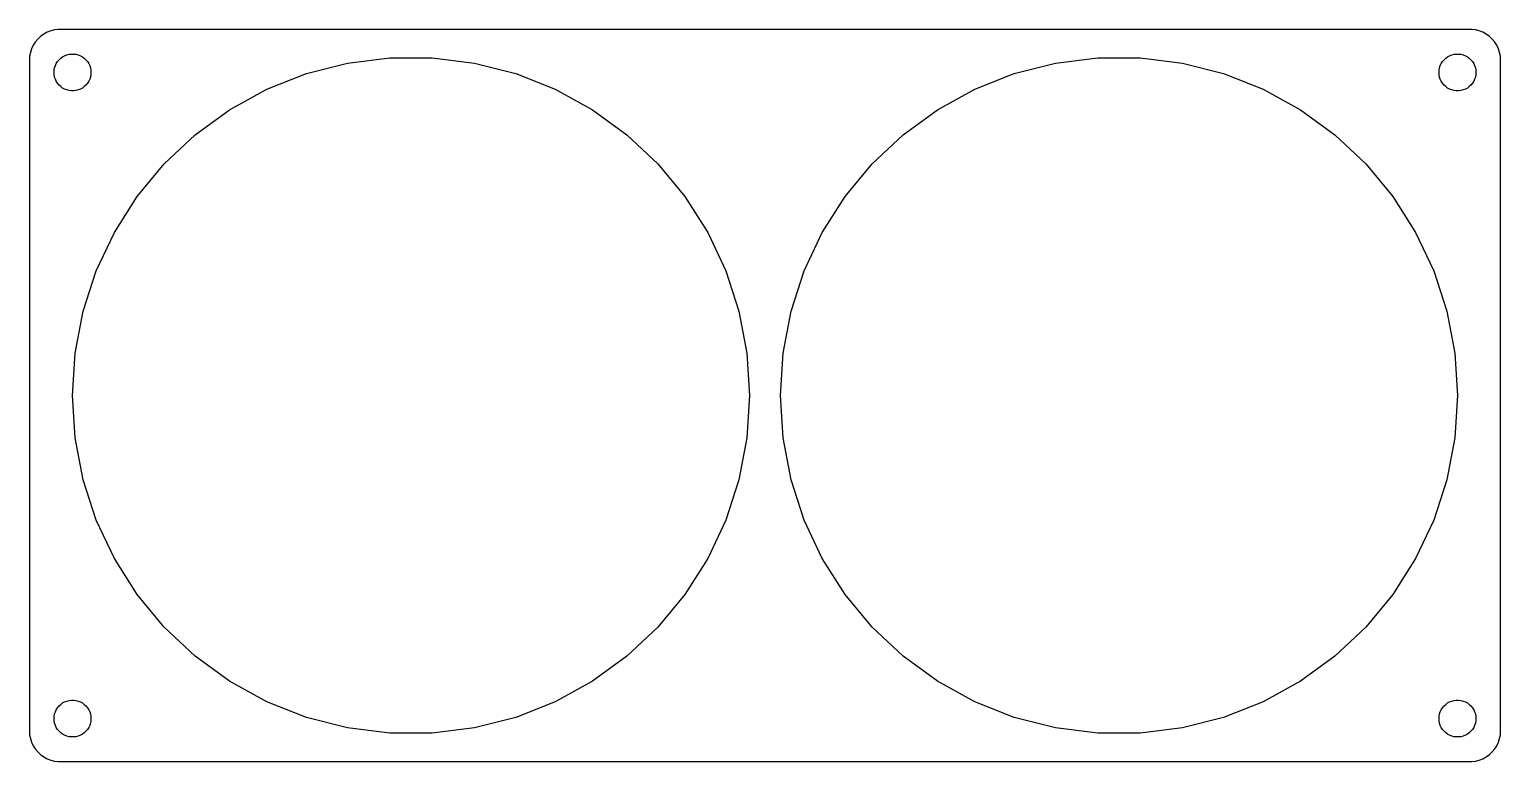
# Model space of a CAD drawing. Header units: metres. Extents: x -120 to 120, y -59 to 59.
import ezdxf

# ---------------------------------------------------------------- set-up
doc = ezdxf.new("R2010")
doc.units = ezdxf.units.M

msp = doc.modelspace()

# ---------------------------------------------------------------- linework, layer by layer
for p, q in [((-118.545, 57.4389), (-118.882, 56.9088)), ((-118.145, 57.9227), (-118.545, 57.4389)), ((-117.687, 58.3526), (-118.145, 57.9227)), ((-117.179, 58.7216), (-117.687, 58.3526)), ((-116.629, 59.0241), (-117.179, 58.7216)), ((-116.045, 59.2553), (-116.629, 59.0241)), ((-115.437, 59.4114), (-116.045, 59.2553)), ((-114.814, 59.4901), (-115.437, 59.4114)), ((114.814, 59.4901), (-114.814, 59.4901)), ((115.437, 59.4114), (114.814, 59.4901)), ((116.045, 59.2553), (115.437, 59.4114)), ((116.629, 59.0241), (116.045, 59.2553)), ((117.179, 58.7216), (116.629, 59.0241)), ((117.687, 58.3526), (117.179, 58.7216)), ((118.145, 57.9227), (117.687, 58.3526)), ((118.545, 57.4389), (118.145, 57.9227)), ((118.882, 56.9088), (118.545, 57.4389)), ((-119.461, 55.1267), (-119.5, 54.5)), ((-119.343, 55.7434), (-119.461, 55.1267)), ((-119.149, 56.3406), (-119.343, 55.7434)), ((-118.882, 56.9088), (-119.149, 56.3406)), ((-114.412, 54.8115), (-114.107, 55.033)), ((-114.107, 55.033), (-113.777, 55.2145)), ((-113.777, 55.2145), (-113.427, 55.3532)), ((-113.427, 55.3532), (-113.062, 55.4469)), ((-113.062, 55.4469), (-112.688, 55.4941)), ((-112.688, 55.4941), (-112.312, 55.4941)), ((-112.312, 55.4941), (-111.938, 55.4469)), ((-111.938, 55.4469), (-111.573, 55.3532)), ((-111.573, 55.3532), (-111.223, 55.2145)), ((-111.223, 55.2145), (-110.893, 55.033)), ((-110.893, 55.033), (-110.588, 54.8115)), ((110.588, 54.8115), (110.893, 55.033)), ((110.893, 55.033), (111.223, 55.2145)), ((111.223, 55.2145), (111.573, 55.3532)), ((111.573, 55.3532), (111.938, 55.4469)), ((111.938, 55.4469), (112.312, 55.4941)), ((112.312, 55.4941), (112.688, 55.4941)), ((112.688, 55.4941), (113.062, 55.4469)), ((113.062, 55.4469), (113.427, 55.3532)), ((113.427, 55.3532), (113.777, 55.2145)), ((113.777, 55.2145), (114.107, 55.033)), ((114.107, 55.033), (114.412, 54.8115)), ((119.149, 56.3406), (118.882, 56.9088)), ((119.343, 55.7434), (119.149, 56.3406)), ((119.461, 55.1267), (119.343, 55.7434)), ((119.5, 54.5), (119.461, 55.1267)), ((-119.5, 54.5), (-119.5, -54.5)), ((-115.5, 52.5), (-115.476, 52.876)), ((-115.476, 52.876), (-115.406, 53.2461)), ((-115.406, 53.2461), (-115.289, 53.6044)), ((-115.289, 53.6044), (-115.129, 53.9453)), ((-115.129, 53.9453), (-114.927, 54.2634)), ((-114.927, 54.2634), (-114.687, 54.5536)), ((-114.687, 54.5536), (-114.412, 54.8115)), ((-110.588, 54.8115), (-110.313, 54.5536)), ((-110.313, 54.5536), (-110.073, 54.2634)), ((-110.073, 54.2634), (-109.871, 53.9453)), ((-109.871, 53.9453), (-109.711, 53.6044)), ((-109.711, 53.6044), (-109.594, 53.2461)), ((-109.594, 53.2461), (-109.524, 52.876)), ((-109.524, 52.876), (-109.5, 52.5)), ((-74.4959, 52.3081), (-67.806, 54.0258)), ((-67.806, 54.0258), (-60.9535, 54.8915)), ((-60.9535, 54.8915), (-54.0465, 54.8915)), ((-54.0465, 54.8915), (-47.194, 54.0258)), ((-47.194, 54.0258), (-40.5041, 52.3081)), ((40.5041, 52.3081), (47.194, 54.0258)), ((47.194, 54.0258), (54.0465, 54.8915)), ((54.0465, 54.8915), (60.9535, 54.8915)), ((60.9535, 54.8915), (67.806, 54.0258)), ((67.806, 54.0258), (74.4959, 52.3081)), ((109.5, 52.5), (109.524, 52.876)), ((109.524, 52.876), (109.594, 53.2461)), ((109.594, 53.2461), (109.711, 53.6044)), ((109.711, 53.6044), (109.871, 53.9453)), ((109.871, 53.9453), (110.073, 54.2634)), ((110.073, 54.2634), (110.313, 54.5536)), ((110.313, 54.5536), (110.588, 54.8115)), ((114.412, 54.8115), (114.687, 54.5536)), ((114.687, 54.5536), (114.927, 54.2634)), ((114.927, 54.2634), (115.129, 53.9453)), ((115.129, 53.9453), (115.289, 53.6044)), ((115.289, 53.6044), (115.406, 53.2461)), ((115.406, 53.2461), (115.476, 52.876)), ((115.476, 52.876), (115.5, 52.5)), ((119.5, -54.5), (119.5, 54.5)), ((-115.476, 52.124), (-115.5, 52.5)), ((-115.406, 51.7539), (-115.476, 52.124)), ((-115.289, 51.3956), (-115.406, 51.7539)), ((-115.129, 51.0547), (-115.289, 51.3956)), ((-114.927, 50.7366), (-115.129, 51.0547)), ((-114.687, 50.4464), (-114.927, 50.7366)), ((-114.412, 50.1885), (-114.687, 50.4464)), ((-110.313, 50.4464), (-110.588, 50.1885)), ((-110.073, 50.7366), (-110.313, 50.4464)), ((-109.871, 51.0547), (-110.073, 50.7366)), ((-109.711, 51.3956), (-109.871, 51.0547)), ((-109.594, 51.7539), (-109.711, 51.3956)), ((-109.524, 52.124), (-109.594, 51.7539)), ((-109.5, 52.5), (-109.524, 52.124)), ((-80.9179, 49.7655), (-74.4959, 52.3081)), ((-40.5041, 52.3081), (-34.0821, 49.7655)), ((34.0821, 49.7655), (40.5041, 52.3081)), ((74.4959, 52.3081), (80.9179, 49.7655)), ((109.524, 52.124), (109.5, 52.5)), ((109.594, 51.7539), (109.524, 52.124)), ((109.711, 51.3956), (109.594, 51.7539)), ((109.871, 51.0547), (109.711, 51.3956)), ((110.073, 50.7366), (109.871, 51.0547)), ((110.313, 50.4464), (110.073, 50.7366)), ((110.588, 50.1885), (110.313, 50.4464)), ((114.687, 50.4464), (114.412, 50.1885)), ((114.927, 50.7366), (114.687, 50.4464)), ((115.129, 51.0547), (114.927, 50.7366)), ((115.289, 51.3956), (115.129, 51.0547)), ((115.406, 51.7539), (115.289, 51.3956)), ((115.476, 52.124), (115.406, 51.7539)), ((115.5, 52.5), (115.476, 52.124)), ((-114.107, 49.967), (-114.412, 50.1885)), ((-113.777, 49.7855), (-114.107, 49.967)), ((-113.427, 49.6468), (-113.777, 49.7855)), ((-113.062, 49.5531), (-113.427, 49.6468)), ((-112.688, 49.5059), (-113.062, 49.5531)), ((-112.312, 49.5059), (-112.688, 49.5059)), ((-111.938, 49.5531), (-112.312, 49.5059)), ((-111.573, 49.6468), (-111.938, 49.5531)), ((-111.223, 49.7855), (-111.573, 49.6468)), ((-110.893, 49.967), (-111.223, 49.7855)), ((-110.588, 50.1885), (-110.893, 49.967)), ((-86.9705, 46.438), (-80.9179, 49.7655)), ((-34.0821, 49.7655), (-28.0295, 46.438)), ((28.0295, 46.438), (34.0821, 49.7655)), ((80.9179, 49.7655), (86.9705, 46.438)), ((110.893, 49.967), (110.588, 50.1885)), ((111.223, 49.7855), (110.893, 49.967)), ((111.573, 49.6468), (111.223, 49.7855)), ((111.938, 49.5531), (111.573, 49.6468)), ((112.312, 49.5059), (111.938, 49.5531)), ((112.688, 49.5059), (112.312, 49.5059)), ((113.062, 49.5531), (112.688, 49.5059)), ((113.427, 49.6468), (113.062, 49.5531)), ((113.777, 49.7855), (113.427, 49.6468)), ((114.107, 49.967), (113.777, 49.7855)), ((114.412, 50.1885), (114.107, 49.967)), ((-92.5583, 42.3782), (-86.9705, 46.438)), ((-28.0295, 46.438), (-22.4417, 42.3782)), ((22.4417, 42.3782), (28.0295, 46.438)), ((86.9705, 46.438), (92.5583, 42.3782)), ((-97.5933, 37.6501), (-92.5583, 42.3782)), ((-22.4417, 42.3782), (-17.4067, 37.6501)), ((17.4067, 37.6501), (22.4417, 42.3782)), ((92.5583, 42.3782), (97.5933, 37.6501)), ((-101.996, 32.3282), (-97.5933, 37.6501)), ((-17.4067, 37.6501), (-13.0041, 32.3282)), ((13.0041, 32.3282), (17.4067, 37.6501)), ((97.5933, 37.6501), (101.996, 32.3282)), ((-105.697, 26.4964), (-101.996, 32.3282)), ((-13.0041, 32.3282), (-9.30313, 26.4964)), ((9.30313, 26.4964), (13.0041, 32.3282)), ((101.996, 32.3282), (105.697, 26.4964)), ((-108.638, 20.2468), (-105.697, 26.4964)), ((-9.30313, 26.4964), (-6.36229, 20.2468)), ((6.36229, 20.2468), (9.30313, 26.4964)), ((105.697, 26.4964), (108.638, 20.2468)), ((-110.772, 13.6779), (-108.638, 20.2468)), ((-6.36229, 20.2468), (-4.22792, 13.6779)), ((4.22792, 13.6779), (6.36229, 20.2468)), ((108.638, 20.2468), (110.772, 13.6779)), ((-112.066, 6.89333), (-110.772, 13.6779)), ((-4.22792, 13.6779), (-2.93369, 6.89333)), ((2.93369, 6.89333), (4.22792, 13.6779)), ((110.772, 13.6779), (112.066, 6.89333)), ((-112.5, 0), (-112.066, 6.89333)), ((-2.93369, 6.89333), (-2.5, 0)), ((2.5, 0), (2.93369, 6.89333)), ((112.066, 6.89333), (112.5, 0)), ((-112.066, -6.89333), (-112.5, 0)), ((-2.5, 0), (-2.93369, -6.89333)), ((2.93369, -6.89333), (2.5, 0)), ((112.5, 0), (112.066, -6.89333)), ((-110.772, -13.6779), (-112.066, -6.89333)), ((-2.93369, -6.89333), (-4.22792, -13.6779)), ((4.22792, -13.6779), (2.93369, -6.89333)), ((112.066, -6.89333), (110.772, -13.6779)), ((-108.638, -20.2468), (-110.772, -13.6779)), ((-4.22792, -13.6779), (-6.36229, -20.2468)), ((6.36229, -20.2468), (4.22792, -13.6779)), ((110.772, -13.6779), (108.638, -20.2468)), ((-105.697, -26.4964), (-108.638, -20.2468)), ((-6.36229, -20.2468), (-9.30313, -26.4964)), ((9.30313, -26.4964), (6.36229, -20.2468)), ((108.638, -20.2468), (105.697, -26.4964)), ((-101.996, -32.3282), (-105.697, -26.4964)), ((-9.30313, -26.4964), (-13.0041, -32.3282)), ((13.0041, -32.3282), (9.30313, -26.4964)), ((105.697, -26.4964), (101.996, -32.3282)), ((-97.5933, -37.6501), (-101.996, -32.3282)), ((-13.0041, -32.3282), (-17.4067, -37.6501)), ((17.4067, -37.6501), (13.0041, -32.3282)), ((101.996, -32.3282), (97.5933, -37.6501)), ((-92.5583, -42.3782), (-97.5933, -37.6501)), ((-17.4067, -37.6501), (-22.4417, -42.3782)), ((22.4417, -42.3782), (17.4067, -37.6501)), ((97.5933, -37.6501), (92.5583, -42.3782)), ((-86.9705, -46.438), (-92.5583, -42.3782)), ((-22.4417, -42.3782), (-28.0295, -46.438)), ((28.0295, -46.438), (22.4417, -42.3782)), ((92.5583, -42.3782), (86.9705, -46.438)), ((-80.9179, -49.7655), (-86.9705, -46.438)), ((-28.0295, -46.438), (-34.0821, -49.7655)), ((34.0821, -49.7655), (28.0295, -46.438)), ((86.9705, -46.438), (80.9179, -49.7655)), ((-114.687, -50.4464), (-114.412, -50.1885)), ((-114.412, -50.1885), (-114.107, -49.967)), ((-114.107, -49.967), (-113.777, -49.7855)), ((-113.777, -49.7855), (-113.427, -49.6468)), ((-113.427, -49.6468), (-113.062, -49.5531)), ((-113.062, -49.5531), (-112.688, -49.5059)), ((-112.688, -49.5059), (-112.312, -49.5059)), ((-112.312, -49.5059), (-111.938, -49.5531)), ((-111.938, -49.5531), (-111.573, -49.6468)), ((-111.573, -49.6468), (-111.223, -49.7855)), ((-111.223, -49.7855), (-110.893, -49.967)), ((-110.893, -49.967), (-110.588, -50.1885)), ((-110.588, -50.1885), (-110.313, -50.4464)), ((-74.4959, -52.3081), (-80.9179, -49.7655)), ((-34.0821, -49.7655), (-40.5041, -52.3081)), ((40.5041, -52.3081), (34.0821, -49.7655)), ((80.9179, -49.7655), (74.4959, -52.3081)), ((110.313, -50.4464), (110.588, -50.1885)), ((110.588, -50.1885), (110.893, -49.967)), ((110.893, -49.967), (111.223, -49.7855)), ((111.223, -49.7855), (111.573, -49.6468)), ((111.573, -49.6468), (111.938, -49.5531)), ((111.938, -49.5531), (112.312, -49.5059)), ((112.312, -49.5059), (112.688, -49.5059)), ((112.688, -49.5059), (113.062, -49.5531)), ((113.062, -49.5531), (113.427, -49.6468)), ((113.427, -49.6468), (113.777, -49.7855)), ((113.777, -49.7855), (114.107, -49.967)), ((114.107, -49.967), (114.412, -50.1885)), ((114.412, -50.1885), (114.687, -50.4464)), ((-115.5, -52.5), (-115.476, -52.124)), ((-115.476, -52.876), (-115.5, -52.5)), ((-115.476, -52.124), (-115.406, -51.7539)), ((-115.406, -51.7539), (-115.289, -51.3956)), ((-115.289, -51.3956), (-115.129, -51.0547)), ((-115.129, -51.0547), (-114.927, -50.7366)), ((-114.927, -50.7366), (-114.687, -50.4464)), ((-110.313, -50.4464), (-110.073, -50.7366)), ((-110.073, -50.7366), (-109.871, -51.0547)), ((-109.871, -51.0547), (-109.711, -51.3956)), ((-109.711, -51.3956), (-109.594, -51.7539)), ((-109.594, -51.7539), (-109.524, -52.124)), ((-109.524, -52.124), (-109.5, -52.5)), ((-109.5, -52.5), (-109.524, -52.876)), ((-67.806, -54.0258), (-74.4959, -52.3081)), ((-40.5041, -52.3081), (-47.194, -54.0258)), ((47.194, -54.0258), (40.5041, -52.3081)), ((74.4959, -52.3081), (67.806, -54.0258)), ((109.5, -52.5), (109.524, -52.124)), ((109.524, -52.876), (109.5, -52.5)), ((109.524, -52.124), (109.594, -51.7539)), ((109.594, -51.7539), (109.711, -51.3956)), ((109.711, -51.3956), (109.871, -51.0547)), ((109.871, -51.0547), (110.073, -50.7366)), ((110.073, -50.7366), (110.313, -50.4464)), ((114.687, -50.4464), (114.927, -50.7366)), ((114.927, -50.7366), (115.129, -51.0547)), ((115.129, -51.0547), (115.289, -51.3956)), ((115.289, -51.3956), (115.406, -51.7539)), ((115.406, -51.7539), (115.476, -52.124)), ((115.476, -52.124), (115.5, -52.5)), ((115.5, -52.5), (115.476, -52.876)), ((-119.5, -54.5), (-119.461, -55.1267)), ((-115.406, -53.2461), (-115.476, -52.876)), ((-115.289, -53.6044), (-115.406, -53.2461)), ((-115.129, -53.9453), (-115.289, -53.6044)), ((-114.927, -54.2634), (-115.129, -53.9453)), ((-114.687, -54.5536), (-114.927, -54.2634)), ((-114.412, -54.8115), (-114.687, -54.5536)), ((-114.107, -55.033), (-114.412, -54.8115)), ((-110.588, -54.8115), (-110.893, -55.033)), ((-110.313, -54.5536), (-110.588, -54.8115)), ((-110.073, -54.2634), (-110.313, -54.5536)), ((-109.871, -53.9453), (-110.073, -54.2634)), ((-109.711, -53.6044), (-109.871, -53.9453)), ((-109.594, -53.2461), (-109.711, -53.6044)), ((-109.524, -52.876), (-109.594, -53.2461)), ((-60.9535, -54.8915), (-67.806, -54.0258)), ((-54.0465, -54.8915), (-60.9535, -54.8915)), ((-47.194, -54.0258), (-54.0465, -54.8915)), ((54.0465, -54.8915), (47.194, -54.0258)), ((60.9535, -54.8915), (54.0465, -54.8915)), ((67.806, -54.0258), (60.9535, -54.8915)), ((109.594, -53.2461), (109.524, -52.876)), ((109.711, -53.6044), (109.594, -53.2461)), ((109.871, -53.9453), (109.711, -53.6044)), ((110.073, -54.2634), (109.871, -53.9453)), ((110.313, -54.5536), (110.073, -54.2634)), ((110.588, -54.8115), (110.313, -54.5536)), ((110.893, -55.033), (110.588, -54.8115)), ((114.412, -54.8115), (114.107, -55.033)), ((114.687, -54.5536), (114.412, -54.8115)), ((114.927, -54.2634), (114.687, -54.5536)), ((115.129, -53.9453), (114.927, -54.2634)), ((115.289, -53.6044), (115.129, -53.9453)), ((115.406, -53.2461), (115.289, -53.6044)), ((115.476, -52.876), (115.406, -53.2461)), ((119.461, -55.1267), (119.5, -54.5)), ((-119.461, -55.1267), (-119.343, -55.7434)), ((-119.343, -55.7434), (-119.149, -56.3406)), ((-119.149, -56.3406), (-118.882, -56.9088)), ((-118.882, -56.9088), (-118.545, -57.4389)), ((-113.777, -55.2145), (-114.107, -55.033)), ((-113.427, -55.3532), (-113.777, -55.2145)), ((-113.062, -55.4469), (-113.427, -55.3532)), ((-112.688, -55.4941), (-113.062, -55.4469)), ((-112.312, -55.4941), (-112.688, -55.4941)), ((-111.938, -55.4469), (-112.312, -55.4941)), ((-111.573, -55.3532), (-111.938, -55.4469)), ((-111.223, -55.2145), (-111.573, -55.3532)), ((-110.893, -55.033), (-111.223, -55.2145)), ((111.223, -55.2145), (110.893, -55.033)), ((111.573, -55.3532), (111.223, -55.2145)), ((111.938, -55.4469), (111.573, -55.3532)), ((112.312, -55.4941), (111.938, -55.4469)), ((112.688, -55.4941), (112.312, -55.4941)), ((113.062, -55.4469), (112.688, -55.4941)), ((113.427, -55.3532), (113.062, -55.4469)), ((113.777, -55.2145), (113.427, -55.3532)), ((114.107, -55.033), (113.777, -55.2145)), ((118.545, -57.4389), (118.882, -56.9088)), ((118.882, -56.9088), (119.149, -56.3406)), ((119.149, -56.3406), (119.343, -55.7434)), ((119.343, -55.7434), (119.461, -55.1267)), ((-118.545, -57.4389), (-118.145, -57.9227)), ((-118.145, -57.9227), (-117.687, -58.3526)), ((-117.687, -58.3526), (-117.179, -58.7216)), ((-117.179, -58.7216), (-116.629, -59.0241)), ((-116.629, -59.0241), (-116.045, -59.2553)), ((-116.045, -59.2553), (-115.437, -59.4114)), ((-115.437, -59.4114), (-114.814, -59.4901)), ((-114.814, -59.4901), (114.814, -59.4901)), ((114.814, -59.4901), (115.437, -59.4114)), ((115.437, -59.4114), (116.045, -59.2553)), ((116.045, -59.2553), (116.629, -59.0241)), ((116.629, -59.0241), (117.179, -58.7216)), ((117.179, -58.7216), (117.687, -58.3526)), ((117.687, -58.3526), (118.145, -57.9227)), ((118.145, -57.9227), (118.545, -57.4389))]:
    msp.add_line(p, q)

doc.saveas('drawing.dxf')
